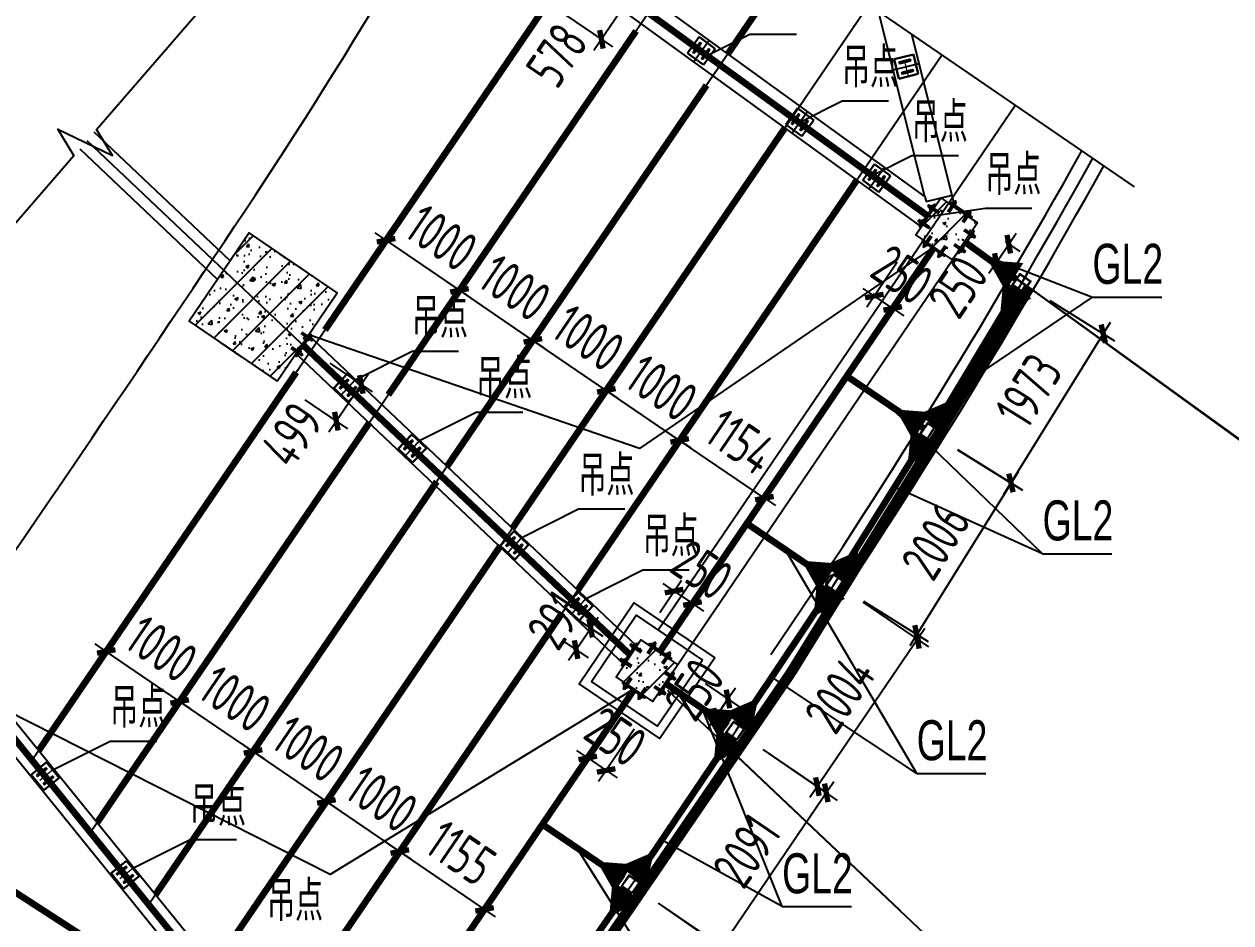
# Model space of a CAD drawing. Extents: x -803796 to -501762, y -1479216 to -846035.
# Drawn here: x -566144 to -552556, y -1292762 to -1282649 of the extents above; entities that cross this region are included whole.
import ezdxf

# ---------------------------------------------------------------- set-up
doc = ezdxf.new("R2010")
doc.units = 0
doc.header["$LTSCALE"] = 1500
for name, pattern in [('5102-12$0$5102-12$0$5102-12$0$DASH', [0.35, 0.25, -0.1]), ('CENTER', [2, 1.25, -0.25, 0.25, -0.25]), ('XREF-GRID-04区$0$ACAD_ISO04W100', [30, 24, -3, 0, -3])]:
    doc.linetypes.add(name, pattern=pattern)
doc.layers.get('0').update_dxf_attribs({"linetype": 'CONTINUOUS'})
doc.layers.get('Defpoints').update_dxf_attribs({"linetype": 'CONTINUOUS'})
for name, color, linetype in [('AR-INT DECO', 140, 'CONTINUOUS'), ('C18', 4, 'CENTER'), ('COLUMN', 1, 'CONTINUOUS'), ('DIM', 3, 'CONTINUOUS'), ('HATCH', 254, 'CONTINUOUS'), ('L18', 6, 'CONTINUOUS'), ('L25', 7, 'CONTINUOUS'), ('P-WALL-NEW', 4, 'CONTINUOUS'), ('P-WALL-ORIG', 6, 'CONTINUOUS'), ('STPM_RBEAM_SIG', 2, 'CONTINUOUS'), ('STPM_SBEAM_THICK', 2, 'CONTINUOUS'), ('struc', 161, 'CONTINUOUS'), ('TEXT', 7, 'CONTINUOUS'), ('THIN', 7, 'CONTINUOUS'), ('XREF-GRID-04区$0$A-DOTE', 14, 'XREF-GRID-04区$0$ACAD_ISO04W100'), ('XREF-GRID-04区$0$AXIS', 3, 'CONTINUOUS'), ('YQ_DIM', 3, 'CONTINUOUS'), ('描图', 4, 'CONTINUOUS')]:
    doc.layers.add(name, color=color, linetype=linetype)
doc.layers.add('点画线', color=1, linetype='CENTER', lineweight=13)
doc.layers.add('粗实线', color=7, linetype='CONTINUOUS', lineweight=30)
doc.styles.add('TSSD_Dimension', font='Tssdeng.shx', dxfattribs={"width": 0.7, "bigfont": 'hztxt.shx'})
doc.styles.add('TSSD_Label', font='tj03-romans1.shx', dxfattribs={"width": 0.7, "bigfont": 'hztxt.shx'})
doc.dimstyles.new('TSSD_150_150', dxfattribs={"dimtxt": 450, "dimasz": 150, "dimexe": 150, "dimexo": 375, "dimgap": 150, "dimtad": 1, "dimdec": 0, "dimzin": 0, "dimdsep": 46, "dimtxsty": 'TSSD_Dimension', "dimblk": 'ARCHTICK', "dimblk1": 'ARCHTICK', "dimblk2": 'ARCHTICK', "dimcen": 0, "dimdle": 150, "dimclrt": 7, "dimadec": 0, "dimazin": 0, "dimtfac": 1, "dimtdec": 0, "dimtix": 1, "dimtmove": 2, "dimatfit": 3, "dimfxl": 1, "dimtolj": 1, "dimtzin": 0, "dimarcsym": 0})
pattern_1 = [(50, (-438885.55, -1416324.94), (358.6301, -31.37607), [37.5, -412.5]), (355, (-438885.55, -1416324.94), (-69.3757, 376.0961), [30, -330]), (100.4514, (-438855.67, -1416327.56), (289.2547, 344.7198), [31.8701, -350.57106]), (46.1842, (-438885.55, -1416224.94), (533.6205, -82.7595), [56.25, -618.75]), (96.6356, (-438841.1, -1416231.84), (467.3314, 487.059), [47.8051, -525.8565]), (351.1842, (-438885.55, -1416224.94), (467.331, 487.0593), [45, -495]), (21, (-438835.55, -1416249.94), (298.45353, -201.30945), [37.5, -412.5]), (326, (-438835.55, -1416249.94), (121.6577, 362.575), [30, -330]), (71.4514, (-438810.68, -1416266.72), (420.1113, 161.26525), [31.8701, -350.57106]), (37.5, (-438885.55, -1416324.94), (6.07993, 166.44693), [0, -326, 0, -335, 0, -331.25]), (7.5, (-438885.55, -1416324.94), (131.53477, 197.20586), [0, -191, 0, -318.5, 0, -126.25]), (327.5, (-438997.05, -1416324.94), (266.91122, -11.27744), [0, -125, 0, -390, 0, -517.5]), (317.5, (-439047.05, -1416324.94), (291.59308, 50.0525), [0, -162.5, 0, -259, 0, -367.5]), (45, (-438885.55, -1416324.94), (-176.7767, 176.7767), [])]

# ---------------------------------------------------------------- blocks, each defined once
blk = doc.blocks.new('A$C47E14B26')
at = {"layer": '点画线'}
for p, q in [((358, 912), (358, -1338)), ((1483, -213), (-767, -213))]:
    blk.add_line(p, q, dxfattribs=at)
at = {"layer": '粗实线'}
for p, q in [((-767, 912), (1483, 912)), ((-767, 912), (-767, -1338)), ((-317, -813), (-317, 387)), ((-167, -813), (-167, 387)), ((883, -813), (883, 387)), ((1033, 387), (1033, -813)), ((1483, 912), (1483, -1338)), ((-767, -1338), (1483, -1338))]:
    blk.add_line(p, q, dxfattribs=at)
for centre, start, end in [((-242, 387), 0, 180), ((958, 387), 0, 180), ((-242, -813), 180, 0), ((958, -813), 180, 0)]:
    blk.add_arc(centre, 75, start, end, dxfattribs=at)
blk = doc.blocks.new('_ArchTick')
at = {"color": 0, "linetype": 'ByBlock', "const_width": 0.4}
blk.add_lwpolyline([(-0.5, -0.5), (0.5, 0.5)], dxfattribs=at)
blk = doc.blocks.new('*D439')
at = {"layer": 'Defpoints', "color": 0, "transparency": 16777216}
for p in [(-561455, -1291285), (-560500, -1291935), (-561914, -1291959)]:
    blk.add_point(p, dxfattribs=at)
at = {"layer": 'DIM', "color": 0, "lineweight": -2, "transparency": 16777216}
for p, q in [((-561666, -1291595), (-561999, -1292083)), ((-560836, -1292694), (-562038, -1291875)), ((-560711, -1292245), (-561044, -1292734))]:
    blk.add_line(p, q, dxfattribs=at)
at = {"layer": 'DIM', "color": 0, "lineweight": -2, "transparency": 16777216, "xscale": 150, "yscale": 150, "zscale": 150}
for p, rotation in [((-561914, -1291959), 145.7380707369367), ((-560960, -1292610), 325.7380707369368)]:
    blk.add_blockref('_ArchTick', p, dxfattribs=dict(at, rotation=rotation))
at = {"layer": 'DIM', "color": 7, "transparency": 16777216, "insert": (-561226, -1291975), "char_height": 450, "attachment_point": 5, "rotation": 325.7381, "style": 'TSSD_Dimension'}
blk.add_mtext('\\A1;1155', dxfattribs=at)
blk = doc.blocks.new('*D440')
at = {"layer": 'Defpoints', "color": 0, "transparency": 16777216}
for p in [(-562281, -1290722), (-562741, -1291396), (-561455, -1291285)]:
    blk.add_point(p, dxfattribs=at)
at = {"layer": 'DIM', "color": 0, "lineweight": -2, "transparency": 16777216}
for p, q in [((-562492, -1291032), (-562825, -1291520)), ((-562741, -1291396), (-562865, -1291312)), ((-561914, -1291959), (-562741, -1291396)), ((-561666, -1291595), (-561999, -1292083)), ((-561914, -1291959), (-561790, -1292044))]:
    blk.add_line(p, q, dxfattribs=at)
at = {"layer": 'DIM', "color": 0, "lineweight": -2, "transparency": 16777216, "xscale": 150, "yscale": 150, "zscale": 150}
for p, rotation in [((-562741, -1291396), 325.7380707375287), ((-561914, -1291959), 145.7380707375287)]:
    blk.add_blockref('_ArchTick', p, dxfattribs=dict(at, rotation=rotation))
at = {"layer": 'DIM', "color": 7, "transparency": 16777216, "insert": (-562116, -1291368), "char_height": 450, "attachment_point": 5, "rotation": 325.7381, "style": 'TSSD_Dimension'}
blk.add_mtext('\\A1;1000', dxfattribs=at)
blk = doc.blocks.new('*D441')
at = {"layer": 'Defpoints', "color": 0, "transparency": 16777216}
for p in [(-563108, -1290159), (-562281, -1290722), (-563567, -1290833)]:
    blk.add_point(p, dxfattribs=at)
at = {"layer": 'DIM', "color": 0, "lineweight": -2, "transparency": 16777216}
for p, q in [((-563319, -1290469), (-563652, -1290957)), ((-563567, -1290833), (-563691, -1290749)), ((-562741, -1291396), (-563567, -1290833)), ((-562492, -1291032), (-562825, -1291520)), ((-562741, -1291396), (-562617, -1291481))]:
    blk.add_line(p, q, dxfattribs=at)
at = {"layer": 'DIM', "color": 0, "lineweight": -2, "transparency": 16777216, "xscale": 150, "yscale": 150, "zscale": 150}
for p, rotation in [((-563567, -1290833), 325.7380707375287), ((-562741, -1291396), 145.7380707375287)]:
    blk.add_blockref('_ArchTick', p, dxfattribs=dict(at, rotation=rotation))
at = {"layer": 'DIM', "color": 7, "transparency": 16777216, "insert": (-562943, -1290805), "char_height": 450, "attachment_point": 5, "rotation": 325.7381, "style": 'TSSD_Dimension'}
blk.add_mtext('\\A1;1000', dxfattribs=at)
blk = doc.blocks.new('*D442')
at = {"layer": 'Defpoints', "color": 0, "transparency": 16777216}
for p in [(-563934, -1289596), (-563108, -1290159), (-564394, -1290271)]:
    blk.add_point(p, dxfattribs=at)
at = {"layer": 'DIM', "color": 0, "lineweight": -2, "transparency": 16777216}
for p, q in [((-564145, -1289906), (-564478, -1290394)), ((-564394, -1290271), (-564518, -1290186)), ((-563567, -1290833), (-564394, -1290271)), ((-563319, -1290469), (-563652, -1290957)), ((-563567, -1290833), (-563443, -1290918))]:
    blk.add_line(p, q, dxfattribs=at)
at = {"layer": 'DIM', "color": 0, "lineweight": -2, "transparency": 16777216, "xscale": 150, "yscale": 150, "zscale": 150}
for p, rotation in [((-564394, -1290271), 325.7380707375287), ((-563567, -1290833), 145.7380707375287)]:
    blk.add_blockref('_ArchTick', p, dxfattribs=dict(at, rotation=rotation))
at = {"layer": 'DIM', "color": 7, "transparency": 16777216, "insert": (-563769, -1290242), "char_height": 450, "attachment_point": 5, "rotation": 325.7381, "style": 'TSSD_Dimension'}
blk.add_mtext('\\A1;1000', dxfattribs=at)
blk = doc.blocks.new('*D443')
at = {"layer": 'Defpoints', "color": 0, "transparency": 16777216}
for p in [(-564761, -1289033), (-563934, -1289596), (-565220, -1289708)]:
    blk.add_point(p, dxfattribs=at)
at = {"layer": 'DIM', "color": 0, "lineweight": -2, "transparency": 16777216}
for p, q in [((-564972, -1289343), (-565305, -1289831)), ((-565220, -1289708), (-565344, -1289623)), ((-564394, -1290271), (-565220, -1289708)), ((-564145, -1289906), (-564478, -1290394)), ((-564394, -1290271), (-564270, -1290355))]:
    blk.add_line(p, q, dxfattribs=at)
at = {"layer": 'DIM', "color": 0, "lineweight": -2, "transparency": 16777216, "xscale": 150, "yscale": 150, "zscale": 150}
for p, rotation in [((-565220, -1289708), 325.7380707375287), ((-564394, -1290271), 145.7380707375287)]:
    blk.add_blockref('_ArchTick', p, dxfattribs=dict(at, rotation=rotation))
at = {"layer": 'DIM', "color": 7, "transparency": 16777216, "insert": (-564596, -1289679), "char_height": 450, "attachment_point": 5, "rotation": 325.7381, "style": 'TSSD_Dimension'}
blk.add_mtext('\\A1;1000', dxfattribs=at)
blk = doc.blocks.new('*D444')
at = {"layer": 'Defpoints', "color": 0, "transparency": 16777216}
for p in [(-558339, -1286711), (-558763, -1287333), (-557385, -1287360)]:
    blk.add_point(p, dxfattribs=at)
at = {"layer": 'DIM', "color": 0, "lineweight": -2, "transparency": 16777216}
for p, q in [((-558550, -1287021), (-558847, -1287457)), ((-558763, -1287333), (-558887, -1287249)), ((-557809, -1287983), (-558763, -1287333)), ((-557596, -1287670), (-557894, -1288107)), ((-557809, -1287983), (-557685, -1288067))]:
    blk.add_line(p, q, dxfattribs=at)
at = {"layer": 'DIM', "color": 0, "lineweight": -2, "transparency": 16777216, "xscale": 150, "yscale": 150, "zscale": 150}
for p, rotation in [((-558763, -1287333), 325.7380707368922), ((-557809, -1287983), 145.7380707368921)]:
    blk.add_blockref('_ArchTick', p, dxfattribs=dict(at, rotation=rotation))
at = {"layer": 'DIM', "color": 7, "transparency": 16777216, "insert": (-558075, -1287348), "char_height": 450, "attachment_point": 5, "rotation": 325.7381, "style": 'TSSD_Dimension'}
blk.add_mtext('\\A1;1154', dxfattribs=at)
blk = doc.blocks.new('*D445')
at = {"layer": 'Defpoints', "color": 0, "transparency": 16777216}
for p in [(-559165, -1286148), (-559589, -1286770), (-558339, -1286711)]:
    blk.add_point(p, dxfattribs=at)
at = {"layer": 'DIM', "color": 0, "lineweight": -2, "transparency": 16777216}
for p, q in [((-559376, -1286458), (-559674, -1286894)), ((-559589, -1286770), (-559713, -1286686)), ((-558763, -1287333), (-559589, -1286770)), ((-558550, -1287021), (-558847, -1287457)), ((-558763, -1287333), (-558639, -1287417))]:
    blk.add_line(p, q, dxfattribs=at)
at = {"layer": 'DIM', "color": 0, "lineweight": -2, "transparency": 16777216, "xscale": 150, "yscale": 150, "zscale": 150}
for p, rotation in [((-559589, -1286770), 325.738070737528), ((-558763, -1287333), 145.738070737528)]:
    blk.add_blockref('_ArchTick', p, dxfattribs=dict(at, rotation=rotation))
at = {"layer": 'DIM', "color": 7, "transparency": 16777216, "insert": (-558965, -1286742), "char_height": 450, "attachment_point": 5, "rotation": 325.7381, "style": 'TSSD_Dimension'}
blk.add_mtext('\\A1;1000', dxfattribs=at)
blk = doc.blocks.new('*D446')
at = {"layer": 'Defpoints', "color": 0, "transparency": 16777216}
for p in [(-559992, -1285585), (-560416, -1286207), (-559165, -1286148)]:
    blk.add_point(p, dxfattribs=at)
at = {"layer": 'DIM', "color": 0, "lineweight": -2, "transparency": 16777216}
for p, q in [((-560203, -1285895), (-560500, -1286331)), ((-560416, -1286207), (-560540, -1286123)), ((-559589, -1286770), (-560416, -1286207)), ((-559376, -1286458), (-559674, -1286894)), ((-559589, -1286770), (-559465, -1286855))]:
    blk.add_line(p, q, dxfattribs=at)
at = {"layer": 'DIM', "color": 0, "lineweight": -2, "transparency": 16777216, "xscale": 150, "yscale": 150, "zscale": 150}
for p, rotation in [((-560416, -1286207), 325.738070737528), ((-559589, -1286770), 145.738070737528)]:
    blk.add_blockref('_ArchTick', p, dxfattribs=dict(at, rotation=rotation))
at = {"layer": 'DIM', "color": 7, "transparency": 16777216, "insert": (-559791, -1286179), "char_height": 450, "attachment_point": 5, "rotation": 325.7381, "style": 'TSSD_Dimension'}
blk.add_mtext('\\A1;1000', dxfattribs=at)
blk = doc.blocks.new('*D447')
at = {"layer": 'Defpoints', "color": 0, "transparency": 16777216}
for p in [(-560818, -1285022), (-561242, -1285644), (-559992, -1285585)]:
    blk.add_point(p, dxfattribs=at)
at = {"layer": 'DIM', "color": 0, "lineweight": -2, "transparency": 16777216}
for p, q in [((-561029, -1285332), (-561327, -1285768)), ((-561242, -1285644), (-561366, -1285560)), ((-560416, -1286207), (-561242, -1285644)), ((-560203, -1285895), (-560500, -1286331)), ((-560416, -1286207), (-560292, -1286292))]:
    blk.add_line(p, q, dxfattribs=at)
at = {"layer": 'DIM', "color": 0, "lineweight": -2, "transparency": 16777216, "xscale": 150, "yscale": 150, "zscale": 150}
for p, rotation in [((-561242, -1285644), 325.738070737528), ((-560416, -1286207), 145.738070737528)]:
    blk.add_blockref('_ArchTick', p, dxfattribs=dict(at, rotation=rotation))
at = {"layer": 'DIM', "color": 7, "transparency": 16777216, "insert": (-560618, -1285616), "char_height": 450, "attachment_point": 5, "rotation": 325.7381, "style": 'TSSD_Dimension'}
blk.add_mtext('\\A1;1000', dxfattribs=at)
blk = doc.blocks.new('*D448')
at = {"layer": 'Defpoints', "color": 0, "transparency": 16777216}
for p in [(-561645, -1284459), (-560818, -1285022), (-562069, -1285081)]:
    blk.add_point(p, dxfattribs=at)
at = {"layer": 'DIM', "color": 0, "lineweight": -2, "transparency": 16777216}
for p, q in [((-561856, -1284769), (-562153, -1285205)), ((-562069, -1285081), (-562193, -1284997)), ((-561242, -1285644), (-562069, -1285081)), ((-561029, -1285332), (-561327, -1285768)), ((-561242, -1285644), (-561118, -1285729))]:
    blk.add_line(p, q, dxfattribs=at)
at = {"layer": 'DIM', "color": 0, "lineweight": -2, "transparency": 16777216, "xscale": 150, "yscale": 150, "zscale": 150}
for p, rotation in [((-562069, -1285081), 325.738070737528), ((-561242, -1285644), 145.738070737528)]:
    blk.add_blockref('_ArchTick', p, dxfattribs=dict(at, rotation=rotation))
at = {"layer": 'DIM', "color": 7, "transparency": 16777216, "insert": (-561444, -1285053), "char_height": 450, "attachment_point": 5, "rotation": 325.7381, "style": 'TSSD_Dimension'}
blk.add_mtext('\\A1;1000', dxfattribs=at)
blk = doc.blocks.new('*D455')
at = {"layer": 'Defpoints', "color": 0, "transparency": 16777216}
for p in [(-554913, -1285562), (-555952, -1287240), (-555033, -1287810)]:
    blk.add_point(p, dxfattribs=at)
at = {"layer": 'DIM', "color": 0, "lineweight": -2, "transparency": 16777216}
for p, q in [((-554595, -1285760), (-553866, -1286211)), ((-553914, -1286005), (-555112, -1287937)), ((-555634, -1287437), (-554905, -1287889))]:
    blk.add_line(p, q, dxfattribs=at)
at = {"layer": 'DIM', "color": 0, "lineweight": -2, "transparency": 16777216, "xscale": 150, "yscale": 150, "zscale": 150}
for p, rotation in [((-553993, -1286132), 58.22214152303997), ((-555033, -1287810), 238.22214152304)]:
    blk.add_blockref('_ArchTick', p, dxfattribs=dict(at, rotation=rotation))
at = {"layer": 'DIM', "color": 7, "transparency": 16777216, "insert": (-554832, -1286773), "char_height": 450, "attachment_point": 5, "rotation": 58.2221, "style": 'TSSD_Dimension'}
blk.add_mtext('\\A1;1973', dxfattribs=at)
blk = doc.blocks.new('*D456')
at = {"layer": 'Defpoints', "color": 0, "transparency": 16777216}
for p in [(-555952, -1287240), (-557012, -1288943), (-556092, -1289516)]:
    blk.add_point(p, dxfattribs=at)
at = {"layer": 'DIM', "color": 0, "lineweight": -2, "transparency": 16777216}
for p, q in [((-555634, -1287438), (-554904, -1287892)), ((-554953, -1287685), (-556171, -1289643)), ((-556694, -1289141), (-555964, -1289595))]:
    blk.add_line(p, q, dxfattribs=at)
at = {"layer": 'DIM', "color": 0, "lineweight": -2, "transparency": 16777216, "xscale": 150, "yscale": 150, "zscale": 150}
for p, rotation in [((-555032, -1287813), 58.10525556840341), ((-556092, -1289516), 238.1052555684034)]:
    blk.add_blockref('_ArchTick', p, dxfattribs=dict(at, rotation=rotation))
at = {"layer": 'DIM', "color": 7, "transparency": 16777216, "insert": (-555880, -1288466), "char_height": 450, "attachment_point": 5, "rotation": 58.1053, "style": 'TSSD_Dimension'}
blk.add_mtext('\\A1;2006', dxfattribs=at)
blk = doc.blocks.new('*D457')
at = {"layer": 'Defpoints', "color": 0, "transparency": 16777216}
for p in [(-557012, -1288943), (-558138, -1290600), (-557212, -1291229)]:
    blk.add_point(p, dxfattribs=at)
at = {"layer": 'DIM', "color": 0, "lineweight": -2, "transparency": 16777216}
for p, q in [((-556702, -1289153), (-555962, -1289656)), ((-556002, -1289448), (-557296, -1291353)), ((-557828, -1290811), (-557088, -1291314))]:
    blk.add_line(p, q, dxfattribs=at)
at = {"layer": 'DIM', "color": 0, "lineweight": -2, "transparency": 16777216, "xscale": 150, "yscale": 150, "zscale": 150}
for p, rotation in [((-556086, -1289572), 55.80908285837383), ((-557212, -1291229), 235.8090828583738)]:
    blk.add_blockref('_ArchTick', p, dxfattribs=dict(at, rotation=rotation))
at = {"layer": 'DIM', "color": 7, "transparency": 16777216, "insert": (-556959, -1290190), "char_height": 450, "attachment_point": 5, "rotation": 55.8091, "style": 'TSSD_Dimension'}
blk.add_mtext('\\A1;2004', dxfattribs=at)
blk = doc.blocks.new('*D458')
at = {"layer": 'Defpoints', "color": 0, "transparency": 16777216}
for p in [(-558138, -1290600), (-559315, -1292329), (-558288, -1293028)]:
    blk.add_point(p, dxfattribs=at)
at = {"layer": 'DIM', "color": 0, "lineweight": -2, "transparency": 16777216}
for p, q in [((-557828, -1290811), (-556988, -1291384)), ((-557027, -1291175), (-558373, -1293152)), ((-559005, -1292540), (-558164, -1293112))]:
    blk.add_line(p, q, dxfattribs=at)
at = {"layer": 'DIM', "color": 0, "lineweight": -2, "transparency": 16777216, "xscale": 150, "yscale": 150, "zscale": 150}
for p, rotation in [((-557112, -1291299), 55.75176152784798), ((-558288, -1293028), 235.751761527848)]:
    blk.add_blockref('_ArchTick', p, dxfattribs=dict(at, rotation=rotation))
at = {"layer": 'DIM', "color": 7, "transparency": 16777216, "insert": (-558010, -1291952), "char_height": 450, "attachment_point": 5, "rotation": 55.7518, "style": 'TSSD_Dimension'}
blk.add_mtext('\\A1;2091', dxfattribs=at)
blk = doc.blocks.new('*D459')
at = {"layer": 'Defpoints', "color": 0, "transparency": 16777216}
for p in [(-559315, -1292329), (-560502, -1294051), (-559510, -1294734)]:
    blk.add_point(p, dxfattribs=at)
at = {"layer": 'DIM', "color": 0, "lineweight": -2, "transparency": 16777216}
for p, q in [((-559006, -1292541), (-558200, -1293097)), ((-558239, -1292888), (-559595, -1294857)), ((-560193, -1294264), (-559387, -1294819))]:
    blk.add_line(p, q, dxfattribs=at)
at = {"layer": 'DIM', "color": 0, "lineweight": -2, "transparency": 16777216, "xscale": 150, "yscale": 150, "zscale": 150}
for p, rotation in [((-558324, -1293012), 55.43744844758911), ((-559510, -1294734), 235.4374484475891)]:
    blk.add_blockref('_ArchTick', p, dxfattribs=dict(at, rotation=rotation))
at = {"layer": 'DIM', "color": 7, "transparency": 16777216, "insert": (-559226, -1293660), "char_height": 450, "attachment_point": 5, "rotation": 55.4374, "style": 'TSSD_Dimension'}
blk.add_mtext('\\A1;2091', dxfattribs=at)
blk = doc.blocks.new('LMM12A')
at = {"layer": 'L18'}
for p, q in [((0, 7.8), (0, -7.8)), ((9.8, 10.4), (1, 10.4)), ((9.8, 5.2), (1, 5.2)), ((10.8, 7.8), (10.8, -7.8)), ((9.8, -5.2), (1, -5.2)), ((9.8, -10.4), (1, -10.4))]:
    blk.add_line(p, q, dxfattribs=at)
for centre, radius, start, end in [((3.7, 7.8), 3.74, 136, 224), ((13.4, 0), 13.4, 157.15841, 202.84159), ((7.1, 7.8), 3.74, 316, 44), ((-2.6, 0), 13.4, 337.15841, 22.84159), ((3.7, -7.8), 3.74, 136, 224), ((7.1, -7.8), 3.74, 316, 44)]:
    blk.add_arc(centre, radius, start, end, dxfattribs=at)
blk = doc.blocks.new('A$C40232FC0')
blk.add_lwpolyline([(0, 82), (300, 82), (300, 102), (0, 102)], close=True)
at = {"layer": 'C18'}
for p, q in [((50, 0), (50, 145)), ((250, 0), (250, 145))]:
    blk.add_line(p, q, dxfattribs=at)
at = {"layer": 'L18'}
for p, q in [((41, 127), (41, 149)), ((41, 149), (59, 149)), ((45, 128), (45, 149)), ((55, 128), (55, 149)), ((59, 127), (59, 149)), ((241, 127), (241, 149)), ((241, 149), (259, 149)), ((245, 128), (245, 149)), ((255, 128), (255, 149)), ((259, 127), (259, 149)), ((39, 0), (39, 102)), ((43, 0), (43, 102)), ((57, 0), (57, 102)), ((60, 0), (60, 102)), ((239, 0), (239, 102)), ((243, 0), (243, 102)), ((257, 0), (257, 102)), ((260, 0), (260, 102))]:
    blk.add_line(p, q, dxfattribs=at)
at = {"layer": 'L25'}
for p, q in [((17, 102), (17, 110)), ((17, 110), (83, 110)), ((83, 102), (17, 102)), ((83, 110), (83, 102)), ((217, 102), (217, 110)), ((217, 110), (283, 110)), ((283, 102), (217, 102)), ((283, 110), (283, 102))]:
    blk.add_line(p, q, dxfattribs=at)
at = {"layer": 'L18', "extrusion": (0, 0, -1), "xscale": 1.666666666686069, "yscale": 1.666666666686069, "zscale": -1.666666666666666, "rotation": 90}
for p in [(-50, 110), (-250, 110)]:
    blk.add_blockref('LMM12A', p, dxfattribs=at)
blk = doc.blocks.new('*D678')
at = {"layer": 'Defpoints', "color": 0, "transparency": 16777216}
for p in [(-558619, -1289169), (-559198, -1289578), (-558991, -1289718)]:
    blk.add_point(p, dxfattribs=at)
at = {"layer": 'DIM', "color": 0, "lineweight": -2, "transparency": 16777216}
for p, q in [((-558987, -1289268), (-558741, -1288905)), ((-558826, -1289029), (-558950, -1288945)), ((-558826, -1289029), (-558619, -1289169)), ((-558781, -1289408), (-558535, -1289045)), ((-558619, -1289169), (-558495, -1289254))]:
    blk.add_line(p, q, dxfattribs=at)
at = {"layer": 'DIM', "color": 0, "lineweight": -2, "transparency": 16777216, "xscale": 150, "yscale": 150, "zscale": 150}
for p, rotation in [((-558826, -1289029), 325.8262450784886), ((-558619, -1289169), 145.8262450784886)]:
    blk.add_blockref('_ArchTick', p, dxfattribs=dict(at, rotation=rotation))
at = {"layer": 'DIM', "color": 7, "transparency": 16777216, "insert": (-558512, -1288789), "char_height": 450, "attachment_point": 5, "rotation": 325.8262, "style": 'TSSD_Dimension'}
blk.add_mtext('\\A1;250', dxfattribs=at)
blk = doc.blocks.new('*D679')
at = {"layer": 'Defpoints', "color": 0, "transparency": 16777216}
for p in [(-559272, -1290132), (-559066, -1290273), (-559591, -1291047)]:
    blk.add_point(p, dxfattribs=at)
at = {"layer": 'DIM', "color": 0, "lineweight": -2, "transparency": 16777216}
for p, q in [((-559483, -1290443), (-559882, -1291031)), ((-559276, -1290583), (-559676, -1291171)), ((-559798, -1290906), (-559922, -1290822)), ((-559798, -1290906), (-559591, -1291047)), ((-559591, -1291047), (-559467, -1291131))]:
    blk.add_line(p, q, dxfattribs=at)
at = {"layer": 'DIM', "color": 0, "lineweight": -2, "transparency": 16777216, "xscale": 150, "yscale": 150, "zscale": 150}
for p, rotation in [((-559798, -1290906), 325.8262369277384), ((-559591, -1291047), 145.8262369277384)]:
    blk.add_blockref('_ArchTick', p, dxfattribs=dict(at, rotation=rotation))
at = {"layer": 'DIM', "color": 7, "transparency": 16777216, "insert": (-559484, -1290666), "char_height": 450, "attachment_point": 5, "rotation": 325.8262, "style": 'TSSD_Dimension'}
blk.add_mtext('\\A1;250', dxfattribs=at)
blk = doc.blocks.new('*D680')
at = {"layer": 'Defpoints', "color": 0, "transparency": 16777216}
for p in [(-558785, -1289859), (-558925, -1290066), (-558359, -1290450)]:
    blk.add_point(p, dxfattribs=at)
at = {"layer": 'DIM', "color": 0, "lineweight": -2, "transparency": 16777216}
for p, q in [((-558475, -1290070), (-558095, -1290327)), ((-558219, -1290243), (-558135, -1290119)), ((-558615, -1290276), (-558235, -1290534)), ((-558219, -1290243), (-558359, -1290450)), ((-558359, -1290450), (-558444, -1290574))]:
    blk.add_line(p, q, dxfattribs=at)
at = {"layer": 'DIM', "color": 0, "lineweight": -2, "transparency": 16777216, "xscale": 150, "yscale": 150, "zscale": 150}
for p, rotation in [((-558219, -1290243), 235.8262450790689), ((-558359, -1290450), 55.82624507906897)]:
    blk.add_blockref('_ArchTick', p, dxfattribs=dict(at, rotation=rotation))
at = {"layer": 'DIM', "color": 7, "transparency": 16777216, "insert": (-558599, -1290136), "char_height": 450, "attachment_point": 5, "rotation": 55.8262, "style": 'TSSD_Dimension'}
blk.add_mtext('\\A1;250', dxfattribs=at)
blk = doc.blocks.new('*D681')
at = {"layer": 'Defpoints', "color": 0, "transparency": 16777216}
for p in [(-559765, -1289446), (-559316, -1289751), (-559479, -1289992)]:
    blk.add_point(p, dxfattribs=at)
at = {"layer": 'DIM', "color": 0, "lineweight": -2, "transparency": 16777216}
for p, q in [((-559626, -1289541), (-559889, -1289362)), ((-559765, -1289446), (-559681, -1289322)), ((-559929, -1289687), (-559765, -1289446)), ((-559790, -1289781), (-560053, -1289603)), ((-559929, -1289687), (-560013, -1289811))]:
    blk.add_line(p, q, dxfattribs=at)
at = {"layer": 'DIM', "color": 0, "lineweight": -2, "transparency": 16777216, "xscale": 150, "yscale": 150, "zscale": 150}
for p, rotation in [((-559765, -1289446), 235.8262450795539), ((-559929, -1289687), 55.82624507955388)]:
    blk.add_blockref('_ArchTick', p, dxfattribs=dict(at, rotation=rotation))
at = {"layer": 'DIM', "color": 7, "transparency": 16777216, "insert": (-560157, -1289356), "char_height": 450, "attachment_point": 5, "rotation": 55.8262, "style": 'TSSD_Dimension'}
blk.add_mtext('\\A1;291', dxfattribs=at)
blk = doc.blocks.new('*D686')
at = {"layer": 'Defpoints', "color": 0, "transparency": 16777216}
for p in [(-556103, -1285019), (-555896, -1285159), (-556571, -1285708)]:
    blk.add_point(p, dxfattribs=at)
at = {"layer": 'DIM', "color": 0, "lineweight": -2, "transparency": 16777216}
for p, q in [((-556314, -1285329), (-556655, -1285832)), ((-556107, -1285469), (-556448, -1285972)), ((-556571, -1285708), (-556695, -1285623)), ((-556364, -1285848), (-556571, -1285708)), ((-556364, -1285848), (-556240, -1285932))]:
    blk.add_line(p, q, dxfattribs=at)
at = {"layer": 'DIM', "color": 0, "lineweight": -2, "transparency": 16777216, "xscale": 150, "yscale": 150, "zscale": 150}
for p, rotation in [((-556571, -1285708), 325.8262450790971), ((-556364, -1285848), 145.8262450790971)]:
    blk.add_blockref('_ArchTick', p, dxfattribs=dict(at, rotation=rotation))
at = {"layer": 'DIM', "color": 7, "transparency": 16777216, "insert": (-556257, -1285467), "char_height": 450, "attachment_point": 5, "rotation": 325.8262, "style": 'TSSD_Dimension'}
blk.add_mtext('\\A1;250', dxfattribs=at)
blk = doc.blocks.new('*D687')
at = {"layer": 'Defpoints', "color": 0, "transparency": 16777216}
for p in [(-555408, -1284886), (-555549, -1285093), (-555057, -1285125)]:
    blk.add_point(p, dxfattribs=at)
at = {"layer": 'DIM', "color": 0, "lineweight": -2, "transparency": 16777216}
for p, q in [((-555057, -1285125), (-554972, -1285001)), ((-555197, -1285331), (-555057, -1285125)), ((-555098, -1285096), (-554932, -1285209)), ((-555197, -1285331), (-555281, -1285456)), ((-555239, -1285303), (-555073, -1285416))]:
    blk.add_line(p, q, dxfattribs=at)
at = {"layer": 'DIM', "color": 0, "lineweight": -2, "transparency": 16777216, "xscale": 150, "yscale": 150, "zscale": 150}
for p, rotation in [((-555057, -1285125), 235.8275160561466), ((-555197, -1285331), 55.82751605614657)]:
    blk.add_blockref('_ArchTick', p, dxfattribs=dict(at, rotation=rotation))
at = {"layer": 'DIM', "color": 7, "transparency": 16777216, "insert": (-555629, -1285604), "char_height": 450, "attachment_point": 5, "rotation": 55.8275, "style": 'TSSD_Dimension'}
blk.add_mtext('\\A1;250', dxfattribs=at)
blk = doc.blocks.new('*D701')
at = {"layer": 'Defpoints', "color": 0, "transparency": 16777216}
for p in [(-560030, -1281859), (-560355, -1282337), (-559644, -1282820)]:
    blk.add_point(p, dxfattribs=at)
at = {"layer": 'DIM', "color": 0, "lineweight": -2, "transparency": 16777216}
for p, q in [((-559720, -1282070), (-559195, -1282426)), ((-559235, -1282218), (-559728, -1282944)), ((-560045, -1282548), (-559520, -1282905))]:
    blk.add_line(p, q, dxfattribs=at)
at = {"layer": 'DIM', "color": 0, "lineweight": -2, "transparency": 16777216, "xscale": 150, "yscale": 150, "zscale": 150}
for p, rotation in [((-559319, -1282342), 55.82624507675122), ((-559644, -1282820), 235.8262450767512)]:
    blk.add_blockref('_ArchTick', p, dxfattribs=dict(at, rotation=rotation))
at = {"layer": 'DIM', "color": 7, "transparency": 16777216, "insert": (-560145, -1282998), "char_height": 450, "attachment_point": 5, "rotation": 55.8262, "style": 'TSSD_Dimension'}
blk.add_mtext('\\A1;578', dxfattribs=at)
blk = doc.blocks.new('*D702')
at = {"layer": 'Defpoints', "color": 0, "transparency": 16777216}
for p in [(-563013, -1286252), (-563293, -1286665), (-562629, -1287117)]:
    blk.add_point(p, dxfattribs=at)
at = {"layer": 'DIM', "color": 0, "lineweight": -2, "transparency": 16777216}
for p, q in [((-562703, -1286463), (-562224, -1286788)), ((-562264, -1286579), (-562713, -1287241)), ((-562983, -1286876), (-562505, -1287201))]:
    blk.add_line(p, q, dxfattribs=at)
at = {"layer": 'DIM', "color": 0, "lineweight": -2, "transparency": 16777216, "xscale": 150, "yscale": 150, "zscale": 150}
for p, rotation in [((-562348, -1286703), 55.82624507675602), ((-562629, -1287117), 235.826245076756)]:
    blk.add_blockref('_ArchTick', p, dxfattribs=dict(at, rotation=rotation))
at = {"layer": 'DIM', "color": 7, "transparency": 16777216, "insert": (-563128, -1287268), "char_height": 450, "attachment_point": 5, "rotation": 55.8262, "style": 'TSSD_Dimension'}
blk.add_mtext('\\A1;499', dxfattribs=at)

msp = doc.modelspace()

# ---------------------------------------------------------------- hatches: boundary and pattern name
at = {"layer": 'HATCH'}
h = msp.add_hatch(dxfattribs=at)
h.set_pattern_fill('ARMORED', color=256, scale=50, style=0)
h.set_pattern_definition(pattern_1)
h.paths.add_polyline_path([(-555408.4, -1284885.8), (-555689.2, -1285299.4), (-556102.9, -1285018.6), (-555822, -1284604.9)])
h = msp.add_hatch(dxfattribs=at)
h.set_pattern_fill('ARMORED', color=256, scale=50, style=0)
h.set_pattern_definition(pattern_1)
h.paths.add_polyline_path([(-563293.5, -1286665.5), (-562619.4, -1285672.7), (-563612.3, -1284998.6), (-564286.3, -1285991.4)])
h = msp.add_hatch(dxfattribs=at)
h.set_pattern_fill('ARMORED', color=256, scale=50, style=0)
h.set_pattern_definition(pattern_1)
h.paths.add_polyline_path([(-558784.8, -1289859), (-559065.7, -1290272.6), (-559479.3, -1289991.8), (-559198.5, -1289578.1)])

# ---------------------------------------------------------------- linework, layer by layer
for points in [[(-554894.6, -1285666.8), (-555017.8, -1285581.2), (-554932.2, -1285458), (-554809, -1285543.6)], [(-554895.8, -1285659.8), (-555010.8, -1285579.9), (-554930.9, -1285465), (-554816, -1285544.9)], [(-555933.7, -1287344.1), (-556056.9, -1287258.5), (-555971.3, -1287135.3), (-555848.1, -1287220.9)], [(-555934.9, -1287337.1), (-556049.9, -1287257.3), (-555970, -1287142.3), (-555855, -1287222.2)], [(-556993.5, -1289047.1), (-557116.7, -1288961.5), (-557031.1, -1288838.3), (-556907.9, -1288923.9)], [(-556994.7, -1289040.2), (-557109.7, -1288960.3), (-557029.8, -1288845.3), (-556914.8, -1288925.2)], [(-558119.5, -1290704.5), (-558242.6, -1290618.9), (-558157, -1290495.7), (-558033.9, -1290581.3)], [(-558120.7, -1290697.5), (-558235.7, -1290617.7), (-558155.8, -1290502.7), (-558040.8, -1290582.6)], [(-559296.3, -1292433.1), (-559419.5, -1292347.5), (-559333.9, -1292224.3), (-559210.8, -1292309.9)], [(-559297.6, -1292426.1), (-559412.6, -1292346.3), (-559332.7, -1292231.3), (-559217.7, -1292311.2)]]:
    msp.add_lwpolyline(points, close=True)
at = {"layer": 'AR-INT DECO'}
for p, q in [((-559107.6, -1280734.2), (-566054.9, -1290933.2)), ((-558282.7, -1281299.5), (-565398.2, -1291745.3)), ((-557457.8, -1281864.7), (-564741.4, -1292557.4)), ((-556632.9, -1282430), (-564084.7, -1293369.5)), ((-555808, -1282995.2), (-563427.9, -1294181.7)), ((-554983, -1283560.5), (-559006.3, -1289466.9)), ((-555553.1, -1285098.9), (-554791.3, -1285650.8)), ((-558991.4, -1289718.1), (-559198.1, -1289577.8)), ((-567956.8, -1291309), (-565678.4, -1292784.1))]:
    msp.add_line(p, q, dxfattribs=at)
at = {"layer": 'AR-INT DECO', "linetype": '5102-12$0$5102-12$0$5102-12$0$DASH', "const_width": 120}
for points in [[(-557510.7, -1289948.7), (-554830.9, -1285612.5)], [(-561811.8, -1296225), (-557509.3, -1289946.6)]]:
    msp.add_lwpolyline(points, dxfattribs=at)
at = {"layer": 'AR-INT DECO'}
msp.add_circle((-557012.3, -1288942.7), 100, dxfattribs=at)
at = {"layer": 'COLUMN'}
for points in [[(-555408.4, -1284885.8), (-555689.2, -1285299.4), (-556102.9, -1285018.6), (-555822, -1284604.9), (-555408.4, -1284885.8)], [(-563293.5, -1286665.5), (-562619.4, -1285672.7), (-563612.3, -1284998.6), (-564286.3, -1285991.4), (-563293.5, -1286665.5)], [(-558784.8, -1289859), (-559065.7, -1290272.6), (-559479.3, -1289991.8), (-559198.5, -1289578.1), (-558784.8, -1289859)]]:
    msp.add_lwpolyline(points, close=True, dxfattribs=at)
at = {"layer": 'HATCH'}
for p, q in [((-555408.4, -1284885.8), (-555659.5, -1284712.9)), ((-563011.5, -1285406.5), (-563259.7, -1285238)), ((-563685.5, -1286399.3), (-563933.7, -1286230.8))]:
    msp.add_line(p, q, dxfattribs=at)
at = {"layer": 'P-WALL-NEW'}
for centre, radius, start, end in [((-619241.6, -1247830.9), 66727.4, 325.701686, 331.367247), ((-847831.6, -1095547.7), 341394.1, 324.993467, 326.206423)]:
    msp.add_arc(centre, radius, start, end, dxfattribs=at)
at = {"layer": 'P-WALL-ORIG'}
msp.add_line((-558925.3, -1290065.8), (-555548.8, -1285092.6), dxfattribs=at)
at = {"layer": 'P-WALL-ORIG', "color": 4}
for centre, radius, start, end in [((-619241.6, -1247830.9), 74427.4, 325.728362, 330.859633), ((-619241.6, -1247830.9), 74577.4, 325.728766, 330.848985), ((-619241.6, -1247830.9), 74727.4, 325.729311, 330.838379), ((-772432.5, -1146644.3), 258164.3, 324.089578, 326.321385), ((-847831.6, -1095547.7), 349394.1, 324.953704, 326.200774)]:
    msp.add_arc(centre, radius, start, end, dxfattribs=at)
at = {"layer": 'P-WALL-ORIG'}
for p in [(-556674.3, -1286750.3), (-557799.8, -1288408.1)]:
    msp.add_point(p, dxfattribs=at)
at = {"layer": 'STPM_RBEAM_SIG'}
for points in [[(-554993.5, -1285495.1, 375, 0, 0), (-555289.6, -1285307, 375, 0, 0)], [(-554960.5, -1285633.5, 375, 0, 0), (-555156.3, -1285937.1, 375, 0, 0)], [(-555924.2, -1287156.5, 375, 0, 0), (-555691, -1286873.9, 375, 0, 0)], [(-556033.4, -1287173.5, 375, 0, 0), (-556329.5, -1286985.4, 375, 0, 0)], [(-556000.4, -1287312, 375, 0, 0), (-556196.2, -1287615.5, 375, 0, 0)], [(-556983.2, -1288858.3, 375, 0, 0), (-556750, -1288575.7, 375, 0, 0)], [(-557092.4, -1288875.4, 375, 0, 0), (-557388.5, -1288687.3, 375, 0, 0)], [(-557059.4, -1289013.9, 375, 0, 0), (-557255.2, -1289317.4, 375, 0, 0)], [(-558109.2, -1290515.7, 375, 0, 0), (-557876, -1290233.1, 375, 0, 0)], [(-558218.4, -1290532.8, 375, 0, 0), (-558514.5, -1290344.7, 375, 0, 0)], [(-558185.4, -1290671.2, 375, 0, 0), (-558381.2, -1290974.8, 375, 0, 0)], [(-559286.1, -1292244.3, 375, 0, 0), (-559052.9, -1291961.7, 375, 0, 0)], [(-559395.2, -1292261.4, 375, 0, 0), (-559691.4, -1292073.3, 375, 0, 0)], [(-559362.3, -1292399.8, 375, 0, 0), (-559558.1, -1292703.4, 375, 0, 0)]]:
    msp.add_lwpolyline(points, format="xyseb", dxfattribs=at)
at = {"layer": 'STPM_SBEAM_THICK', "color": 161, "const_width": 75}
for points in [[(-560014, -1281870.7), (-555962.5, -1284811.8)], [(-562756.5, -1286091), (-560092.8, -1282180.5)], [(-562043.4, -1286820.3), (-559254, -1282725.4)], [(-558460.4, -1283336.6), (-561381.3, -1287624.6)], [(-557577.8, -1283817.2), (-560645.6, -1288320.8)], [(-559909.9, -1289017.1), (-556767.7, -1284404.2)], [(-558980.1, -1289701.6), (-555907.3, -1285175.6)], [(-555536.9, -1285110.7), (-554974.1, -1285518.4)], [(-555895, -1287188.3), (-554956.2, -1285624)], [(-562998.3, -1286266.3), (-559330.8, -1289737.3)], [(-557003.6, -1286526.8), (-557004.8, -1286526)], [(-563080.5, -1286566.6), (-565980.8, -1290824.2)], [(-556014.8, -1287198.1), (-556876.3, -1286613.2)], [(-562254.1, -1287129.6), (-565322.8, -1291634.6)], [(-556977.5, -1288875.6), (-555995.3, -1287301.3)], [(-561498.3, -1287796.4), (-564664.8, -1292444.9)], [(-558131.6, -1288182.8), (-558132.9, -1288181.9)], [(-557095, -1288886.6), (-558004.4, -1288269.2)], [(-560777.8, -1288514.9), (-564006.8, -1293255.2)], [(-558062.3, -1290499.2), (-557058.9, -1289001.7)], [(-560083.4, -1289271.8), (-563348.8, -1294065.6)], [(-558991.7, -1289718.5), (-558991.4, -1289718.1)], [(-558221, -1290544), (-558908.7, -1290077)], [(-559283.8, -1290149.3), (-562483.8, -1294847)], [(-559272.3, -1290132.4), (-559272.6, -1290132.8)], [(-566436, -1290461.9), (-562860.8, -1294882.9)], [(-559249.7, -1292253.1), (-558190.7, -1290685.2)], [(-567830.8, -1291390.5), (-563326.9, -1294306.6)], [(-559397.9, -1292272.5), (-560308.8, -1291654.1)], [(-560456.2, -1293991), (-559362.4, -1292416.9)]]:
    msp.add_lwpolyline(points, dxfattribs=at)
at = {"layer": 'STPM_SBEAM_THICK', "const_width": 75}
msp.add_lwpolyline([(-558219, -1282982.2), (-557457.8, -1281864.7)], dxfattribs=at)
at = {"layer": 'struc', "linetype": 'ByBlock'}
for p, q in [((-556001.2, -1284589), (-559965.5, -1281716.9)), ((-560133.3, -1281965.7), (-556042.5, -1284929.6)), ((-556001.2, -1284589), (-556522.9, -1282505.3)), ((-555660.5, -1284714.6), (-556149.6, -1282761.1)), ((-563824.9, -1285311.8), (-565354.9, -1283863.8)), ((-565518.7, -1284052.9), (-563971.4, -1285517.4)), ((-559247.9, -1289643.7), (-562949.2, -1286140.6)), ((-563084.9, -1286356.4), (-559384.2, -1289858.8)), ((-562785.9, -1294758.9), (-566351.8, -1290367.3)), ((-566546.1, -1290524.6), (-562922.4, -1294987.3))]:
    msp.add_line(p, q, dxfattribs=at)
at = {"layer": 'struc'}
for points in [[(-555900.1, -1285156.3), (-559216.5, -1287422.4), (-562949.2, -1286140.6)], [(-559276.5, -1290129.5), (-562700, -1292216.3), (-566351.8, -1290367.3)]]:
    msp.add_lwpolyline(points, dxfattribs=at)
at = {"layer": 'TEXT'}
for p, q in [((-558606.5, -1283071.9), (-558430.5, -1282829)), ((-558454.1, -1283003.1), (-557971, -1282760.1)), ((-557971, -1282760.1), (-557447.7, -1282760.1)), ((-556358.3, -1283163), (-556067.2, -1283090.2)), ((-557418.8, -1283754.6), (-556934.5, -1283511.1)), ((-556934.5, -1283511.1), (-556411.1, -1283511.1)), ((-557498.7, -1283874.6), (-557322.6, -1283631.6)), ((-556595.5, -1284352.2), (-556148, -1284127.2)), ((-556148, -1284127.2), (-555624.6, -1284127.2)), ((-556632.3, -1284502.2), (-556456.3, -1284259.3)), ((-555962.5, -1284811.8), (-555320.6, -1284720.3)), ((-555320.6, -1284720.3), (-554797.2, -1284720.3)), ((-555360.1, -1285238.8), (-554114.9, -1285721)), ((-555625.1, -1286747.1), (-554114.9, -1285721)), ((-554114.9, -1285721), (-553334.9, -1285721)), ((-562423.1, -1286655.1), (-561776.4, -1286329.9)), ((-561776.4, -1286329.9), (-561253.1, -1286329.9)), ((-562583.5, -1286830.9), (-562411.7, -1286649.4)), ((-554676.3, -1288608.2), (-556448.8, -1286903.4)), ((-561699.9, -1287339.5), (-561053.3, -1287014.3)), ((-561053.3, -1287014.3), (-560529.9, -1287014.3)), ((-561860.3, -1287515.4), (-561688.5, -1287333.8)), ((-554676.3, -1288608.2), (-556322, -1287867.3)), ((-560549.4, -1288428.4), (-559902.8, -1288103.2)), ((-559902.8, -1288103.2), (-559379.4, -1288103.2)), ((-560538, -1288422.7), (-560709.8, -1288604.2)), ((-556093.8, -1291082.4), (-557575.5, -1288560.3)), ((-554676.3, -1288608.2), (-553896.3, -1288608.2)), ((-559824.9, -1289114.1), (-559178.2, -1288788.9)), ((-559178.2, -1288788.9), (-558654.9, -1288788.9)), ((-559813.5, -1289108.4), (-559985.3, -1289290)), ((-556093.8, -1291082.4), (-557725, -1289995.9)), ((-557608.9, -1292579.7), (-558511.2, -1290346.9)), ((-565820.5, -1291041.4), (-565173.9, -1290716.2)), ((-565173.9, -1290716.2), (-564650.5, -1290716.2)), ((-556093.8, -1291082.4), (-555313.8, -1291082.4)), ((-564922.2, -1292147.8), (-564275.5, -1291822.6)), ((-564275.5, -1291822.6), (-563752.2, -1291822.6)), ((-558119.3, -1294782.4), (-559920.8, -1291917.5)), ((-557608.9, -1292579.7), (-558949.2, -1291838.9)), ((-557608.9, -1292579.7), (-556828.9, -1292579.7))]:
    msp.add_line(p, q, dxfattribs=at)
at = {"layer": 'THIN'}
for points in [[(-553639.5, -1284481.1), (-557137.4, -1282084.3), (-557410.5, -1282297.2), (-557185.9, -1281651), (-557459.1, -1281863.8), (-560956.9, -1279467.1)], [(-569036.6, -1288113.6), (-565583.6, -1284127.9), (-565764.3, -1283832.4), (-565147.6, -1284128.5), (-565328.3, -1283833.1), (-561875.3, -1279847.4)]]:
    msp.add_lwpolyline(points, dxfattribs=at)
at = {"layer": 'XREF-GRID-04区$0$A-DOTE', "ltscale": 0.1}
for p, q in [((-562501.7, -1280055.2), (-550272.3, -1288915.5)), ((-565436.8, -1283958.4), (-554265.8, -1294531)), ((-568678.4, -1287700.2), (-560023.4, -1298359.3))]:
    msp.add_line(p, q, dxfattribs=at)
at = {"layer": 'XREF-GRID-04区$0$AXIS'}
for p, q in [((-554907.9, -1285556.9), (-550615.3, -1288649.4)), ((-558109.9, -1290892.8), (-554267.4, -1294529.5))]:
    msp.add_line(p, q, dxfattribs=at)
at = {"layer": 'YQ_DIM', "linetype": 'ByBlock'}
for p, q in [((-556001.2, -1284589), (-555986.9, -1284646.2)), ((-555986.9, -1284646.2), (-555695.9, -1284573.3))]:
    msp.add_line(p, q, dxfattribs=at)
at = {"layer": '描图', "color": 30}
for points in [[(-558368.1, -1289779.3), (-558986, -1290689.4), (-559896.1, -1290071.5), (-559278.2, -1289161.4)], [(-558507, -1289805.8), (-559012.6, -1290550.4), (-559757.2, -1290044.9), (-559251.6, -1289300.3)]]:
    msp.add_lwpolyline(points, close=True, dxfattribs=at)

# ---------------------------------------------------------------- block references
at = {"xscale": -1}
for p, rotation in [((-555530, -1284902.2), 325.8938209290775), ((-555810.3, -1284733.7, 3.1), 55.82624507894476), ((-559163.9, -1289673.3), 55.8262450790135), ((-558913.2, -1289870.2), 325.886165558288)]:
    msp.add_blockref('A$C40232FC0', p, dxfattribs=dict(at, rotation=rotation))
for p, rotation in [((-555725.9, -1285175.6), 145.7586692299896), ((-555532.4, -1284922.4), 235.8262450775299), ((-562996.6, -1286082.2), 235.8262450767394), ((-558910, -1289895.5), 236.2048516365578), ((-559102.6, -1290149.2), 145.7663245996972)]:
    msp.add_blockref('A$C40232FC0', p, dxfattribs=dict(rotation=rotation))
at = {"layer": 'TEXT', "xscale": 0.1, "yscale": 0.1, "zscale": 0.1}
for p, rotation in [((-558535, -1282912.2), 324.0762450774789), ((-556200.8, -1283086.7), 284.0574138055977), ((-557427.2, -1283714.8), 324.0762450774789), ((-556560.8, -1284342.5), 324.0762450774789), ((-562509, -1286700), 316.5762450758095), ((-561785.8, -1287384.4), 316.5762450758095), ((-560635.3, -1288473.3), 316.5762450758095), ((-559910.8, -1289159), 316.5762450758095), ((-565913.9, -1291071), 309.0762450695899), ((-565013.8, -1292179.5), 309.0762450695899)]:
    msp.add_blockref('A$C47E14B26', p, dxfattribs=dict(at, rotation=rotation))

# ---------------------------------------------------------------- texts
at = {"layer": 'TEXT', "style": 'TSSD_Label', "width": 0.7}
for s, p in [('吊点', (-556934.5, -1283361.1)), ('吊点', (-556148, -1283977.2)), ('吊点', (-555320.6, -1284570.3)), ('GL2', (-554114.9, -1285571)), ('吊点', (-561776.4, -1286179.9)), ('吊点', (-561053.3, -1286864.3)), ('吊点', (-559902.8, -1287953.2)), ('GL2', (-554676.3, -1288458.2)), ('吊点', (-559178.2, -1288638.9)), ('吊点', (-565173.9, -1290566.2)), ('GL2', (-556093.8, -1290932.4)), ('吊点', (-564275.5, -1291672.6)), ('GL2', (-557608.9, -1292429.7)), ('吊点', (-563408.5, -1292740.3))]:
    msp.add_text(s, height=450, dxfattribs=at).set_placement(p)

# ---------------------------------------------------------------- dimensions: what is measured, and where the dimension line sits
at = {"layer": 'DIM'}
for base, p1, p2, angle, picture, middle in [((-559643.9, -1282820.3), (-560030.2, -1281859), (-560355.1, -1282337.5), 235.82625, '*D701', (-560144.7, -1282998.3)), ((-555056.5, -1285124.6), (-555548.8, -1285092.6), (-555408.4, -1284885.8), 55.82752, '*D687', (-555628.9, -1285603.6)), ((-562629, -1287116.6), (-563013, -1286252.3), (-563293.5, -1286665.5), 235.82625, '*D702', (-563127.7, -1287267.6))]:
    dim = msp.add_linear_dim(base=base, p1=p1, p2=p2, angle=angle, dimstyle='TSSD_150_150', dxfattribs=at)
    dim.commit()
    dim.dimension.update_dxf_attribs({"geometry": picture, "text_midpoint": middle, "dimtype": 161})
for base, p1, p2, picture, middle in [((-562068.7, -1285081.1), (-560818.2, -1285021.7), (-561644.7, -1284458.7), '*D448', (-561444.3, -1285052.7)), ((-561242.2, -1285644.1), (-559991.8, -1285584.7), (-560818.2, -1285021.7), '*D447', (-560617.8, -1285615.7)), ((-560415.7, -1286207.1), (-559165.3, -1286147.7), (-559991.8, -1285584.7), '*D446', (-559791.4, -1286178.7)), ((-559589.3, -1286770.1), (-558338.8, -1286710.6), (-559165.3, -1286147.7), '*D445', (-558964.9, -1286741.6)), ((-565220.1, -1289707.5), (-563934.1, -1289595.9), (-564760.5, -1289032.9), '*D443', (-564595.7, -1289679.1)), ((-564393.6, -1290270.5), (-563107.6, -1290158.9), (-563934.1, -1289595.9), '*D442', (-563769.2, -1290242.1)), ((-563567.1, -1290833.5), (-562281.1, -1290721.9), (-563107.6, -1290158.9), '*D441', (-562942.8, -1290805)), ((-562740.7, -1291396.5), (-561454.7, -1291284.8), (-562281.1, -1290721.9), '*D440', (-562116.3, -1291368))]:
    dim = msp.add_linear_dim(base=base, p1=p1, p2=p2, angle=325.73807, dimstyle='TSSD_150_150', dxfattribs=at)
    dim.commit()
    dim.dimension.update_dxf_attribs({"geometry": picture, "text_midpoint": middle})
for p1, p2, distance, picture, middle in [((-555896.1, -1285159), (-556102.9, -1285018.6), 832.7, '*D686', (-556256.6, -1285467.5)), ((-554913.4, -1285562.4), (-555952.5, -1287239.7), 1082.1, '*D455', (-554831.8, -1286773.5)), ((-557385.2, -1287360.2), (-558338.8, -1286710.6), 753.1, '*D444', (-558074.9, -1287347.9)), ((-555952.5, -1287239.7), (-557012.3, -1288942.7), 1084.3, '*D456', (-555880.1, -1288466)), ((-559198.1, -1289577.8), (-558991.4, -1289718.1), 663.2, '*D678', (-558511.6, -1288789)), ((-559479.3, -1289991.8), (-559316.1, -1289751.3), 542.9, '*D681', (-560157.1, -1289355.9)), ((-557012.3, -1288942.7), (-558138.3, -1290600.1), 1119.6, '*D457', (-556959.4, -1290189.8)), ((-558784.8, -1289859), (-558925.3, -1290065.8), 684.1, '*D680', (-558599.3, -1290136)), ((-559272.3, -1290132.4), (-559065.7, -1290272.6), -935.7, '*D679', (-559483.9, -1290666.4)), ((-558138.3, -1290600.1), (-559315.1, -1292328.7), 1242, '*D458', (-558010, -1291952.4)), ((-560500.2, -1291935), (-561454.7, -1291284.8), 816.2, '*D439', (-561225.8, -1291974.6)), ((-559315.1, -1292328.7), (-560501.5, -1294050.9), 1203.8, '*D459', (-559225.8, -1293660))]:
    dim = msp.add_aligned_dim(p1=p1, p2=p2, distance=distance, dimstyle='TSSD_150_150', dxfattribs=at)
    dim.commit()
    dim.dimension.update_dxf_attribs({"geometry": picture, "text_midpoint": middle})

doc.saveas('drawing.dxf')
